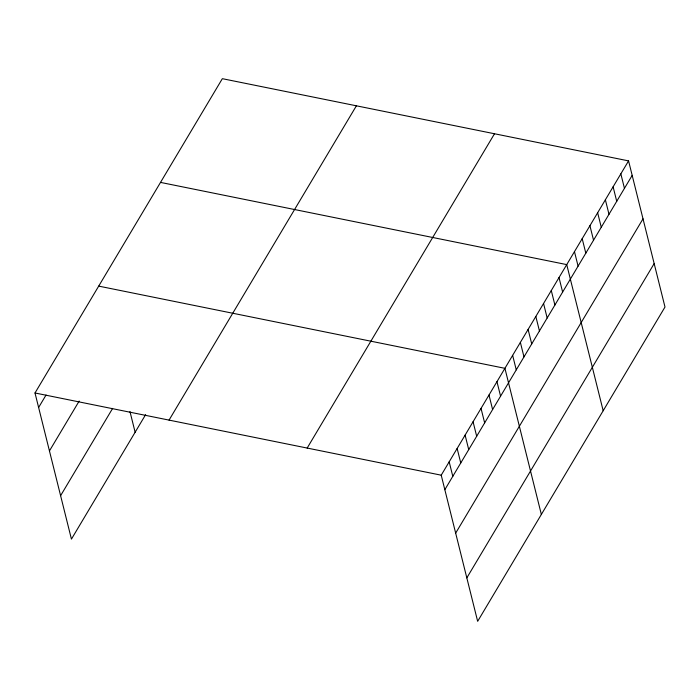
<?xml version="1.0" encoding="UTF-8"?>
<svg xmlns="http://www.w3.org/2000/svg" width="700" height="700" viewBox="0 0 700 700"><rect width="100%" height="100%" fill="white"/><g stroke="black" fill="none" stroke-linecap="round" stroke-linejoin="round"><path stroke-width="1.05" d="M145.617 414.654L71.435 539.114L35 392.98L222.346 78.68L628.565 160.886L665 307.02L477.654 621.32L441.219 475.186L628.565 160.886M38.614 407.488L46.051 395.019M49.446 450.923L79.17 401.056M60.603 495.679L112.621 408.406M169.05 420.114L356.396 105.805M307.169 448.061L494.515 133.761M444.832 489.694L632.179 175.385M455.665 533.129L643.011 218.829M466.821 577.885L654.168 263.576M160.519 182.403L566.738 264.609L603.173 410.734M98.7 286.116L504.919 368.322L541.354 514.456M35 392.98L441.219 475.186M620.839 173.854L624.452 188.352M613.113 186.812L616.726 201.32M605.378 199.78L609 214.287M597.651 212.748L601.265 227.246M589.925 225.706L593.539 240.214M582.199 238.674L585.812 253.181M574.472 251.641L578.086 266.14M559.011 277.567L562.625 292.075M551.285 290.535L554.899 305.043M543.559 303.502L547.173 318.001M535.824 316.461L539.446 330.969M528.097 329.429L531.72 343.936M520.371 342.396L523.985 356.895M512.645 355.364L516.259 369.863M496.956 381.684L500.57 396.183M488.994 395.036L492.608 409.544M481.031 408.398L484.645 422.905M473.069 421.759L476.683 436.257M465.106 435.111L468.72 449.619M457.144 448.472L460.758 462.971M449.181 461.825L452.795 476.332M129.972 411.565L135.135 432.25"/></g></svg>
